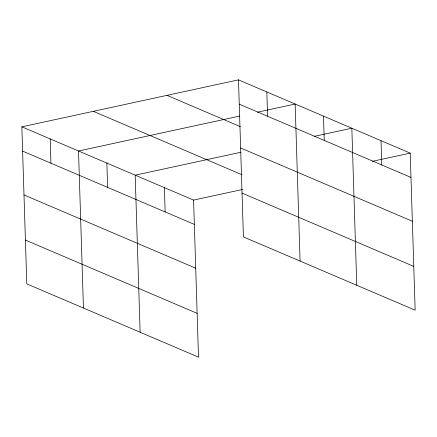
<?xml version="1.0" encoding="UTF-8"?>
<svg xmlns="http://www.w3.org/2000/svg" width="437" height="437" viewBox="0 0 437 437"><rect width="100%" height="100%" fill="white"/><g stroke="black" fill="none" stroke-linecap="round" stroke-linejoin="round"><path stroke-width="0.66" d="M21.85 126.823L193.58 200.086L198.513 357.144L26.788 283.881L21.85 126.823L238.487 79.856L410.212 153.119L415.15 310.177L243.42 236.914L238.487 79.856M239.552 116.089L78.518 151L83.456 308.058M257.426 112.211L295.155 104.033L300.093 261.091M240.88 152.262L135.191 175.177L140.13 332.235M314.094 136.388L351.829 128.21L356.761 285.268M193.58 200.086L242.562 189.467M372.482 161.302L410.212 153.119M239.247 104.153L410.977 177.422M166.994 95.353L240.295 126.626M240.623 147.968L412.353 221.231M93.338 111.32L242.087 174.784M242.043 193.105L413.773 266.368M22.615 151.12L194.345 224.383M23.991 194.929L195.721 268.198M25.412 240.071L197.136 313.334M381.02 140.665L381.785 164.968M323.489 116.122L324.254 140.419M266.821 91.945L267.586 116.242M164.383 187.631L165.148 211.929M106.857 163.088L107.622 187.386M50.184 138.911L50.949 163.209"/></g></svg>
